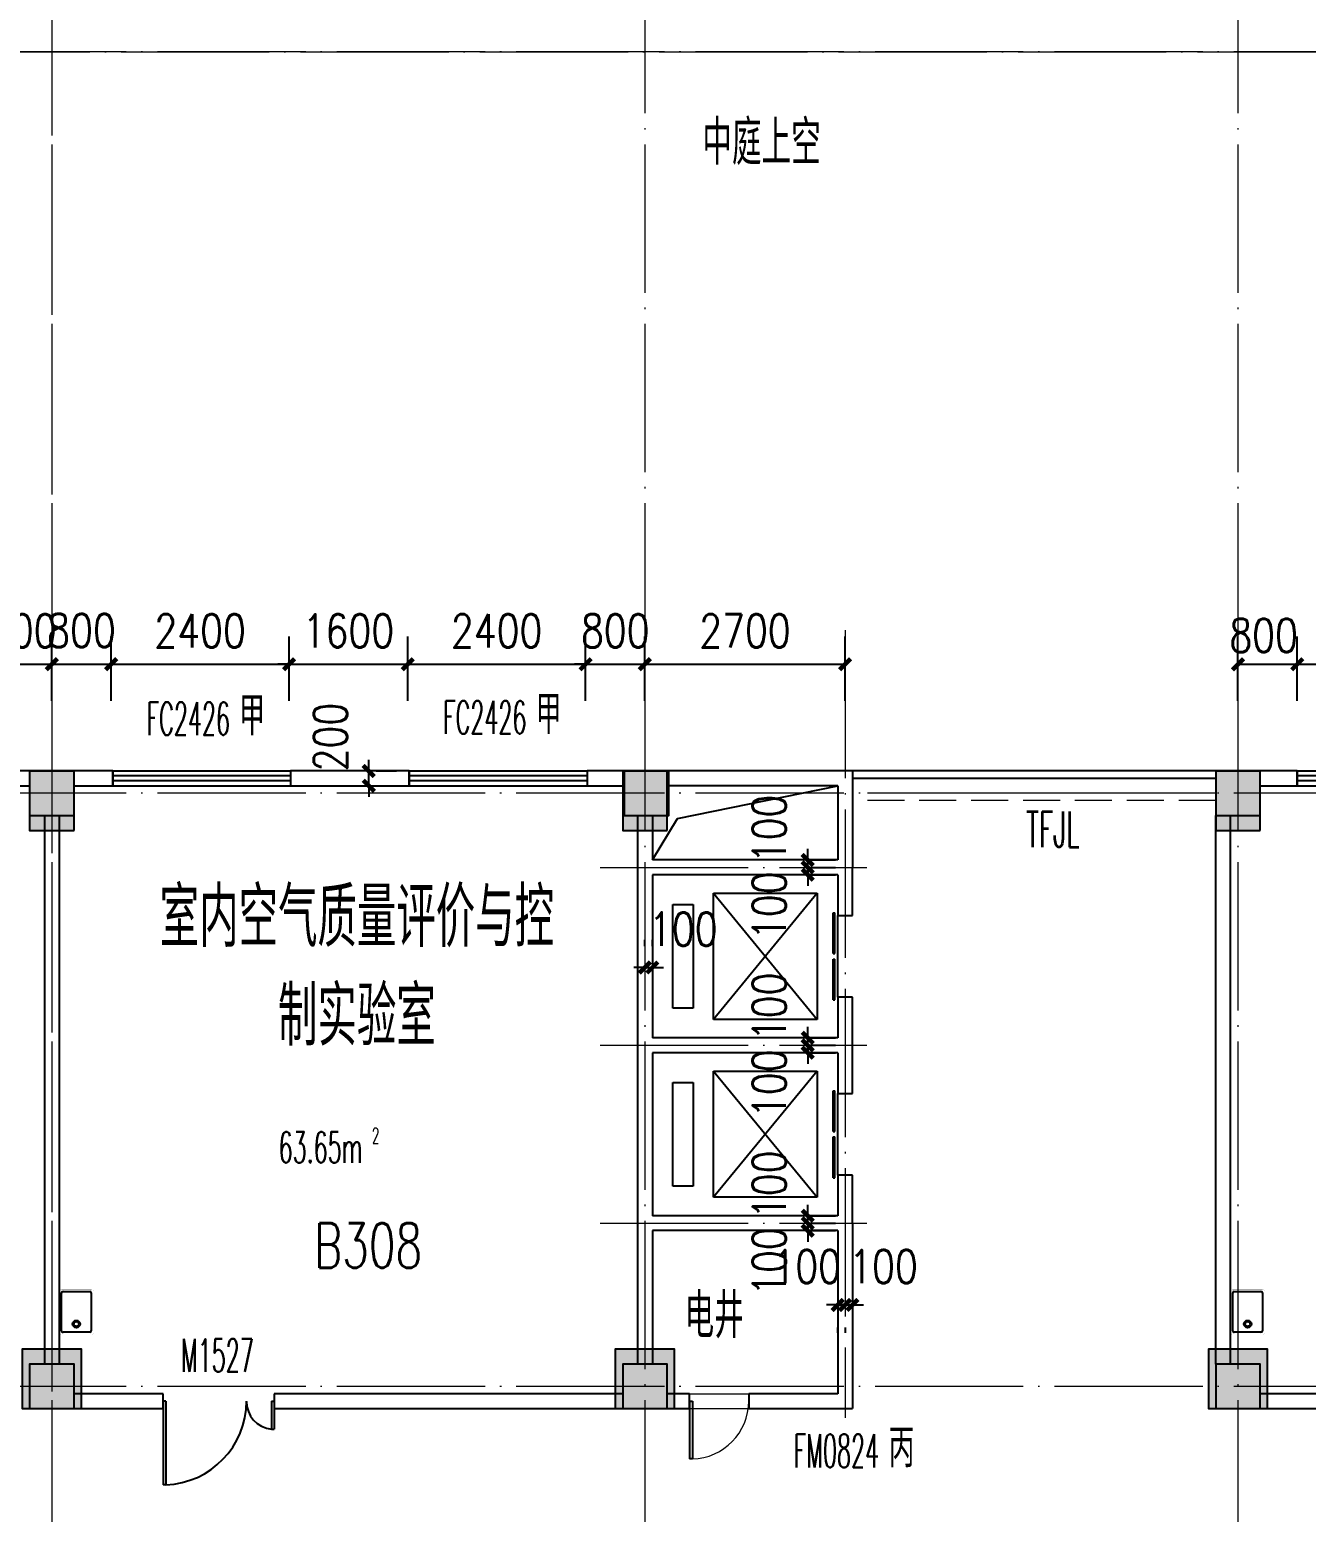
# Model space of a CAD drawing. Extents: x 1417642 to 3570900, y 124798 to 1191112.
# Drawn here: x 1540710 to 1557932, y 442096 to 462095 of the extents above; entities that cross this region are included whole.
import ezdxf

# ---------------------------------------------------------------- set-up
doc = ezdxf.new("R2010")
doc.units = 0
doc.header["$LTSCALE"] = 1000
doc.header["$MEASUREMENT"] = 0
doc.linetypes.add('DASH', pattern=[0.35, 0.25, -0.1])
doc.linetypes.add('DOTE', pattern=[2.42, 2, -0.2, 0.02, -0.2])
doc.layers.get('0').update_dxf_attribs({"linetype": 'CONTINUOUS'})
doc.layers.get('Defpoints').update_dxf_attribs({"linetype": 'CONTINUOUS'})
for name, color, linetype in [('colu', 2, 'CONTINUOUS'), ('COLUMN', 9, 'CONTINUOUS'), ('DOTE', 1, 'DOTE'), ('EVTR', 2, 'CONTINUOUS'), ('LATRINE', 6, 'CONTINUOUS'), ('PUB_DIM', 3, 'CONTINUOUS'), ('PUB_HATCH', 8, 'CONTINUOUS'), ('PUB_TEXT', 40, 'CONTINUOUS'), ('SPACE', 7, 'CONTINUOUS'), ('STAIR', 2, 'CONTINUOUS'), ('tiaozheng', 20, 'CONTINUOUS'), ('WALL', 4, 'CONTINUOUS'), ('WINDOW', 2, 'CONTINUOUS'), ('WINDOW_TEXT', 7, 'CONTINUOUS'), ('填充', 252, 'CONTINUOUS'), ('柱填充', 8, 'CONTINUOUS'), ('水点', 3, 'CONTINUOUS')]:
    doc.layers.add(name, color=color, linetype=linetype)
doc.styles.add('_TCH_SPACE', font='ROMANS', dxfattribs={"width": 0.7, "height": 5, "bigfont": 'Z'})
doc.styles.add('_TCH_WINDOW', font='ROMANS.shx', dxfattribs={"width": 0.7, "height": 400, "bigfont": 'Z.shx'})
doc.styles.add('DIM_FONT', font='SIMPLEX.shx', dxfattribs={"width": 0.8})
doc.styles.get("Standard").update_dxf_attribs({"font": 'GBENOR', "bigfont": 'GBCBIG'})
doc.styles.add('Z', font='ROMANS', dxfattribs={"width": 0.7, "bigfont": 'Z'})
doc.dimstyles.new('DIMN150', dxfattribs={"dimscale": 1.5, "dimtxt": 300, "dimasz": 100, "dimexe": 250, "dimexo": 300, "dimgap": 150, "dimtad": 1, "dimdec": 0, "dimzin": 0, "dimdsep": 46, "dimtxsty": 'DIM_FONT', "dimblk": 'ARCHTICK', "dimcen": 0.09, "dimdle": 1.5, "dimclrt": 7, "dimazin": 2, "dimtfac": 1, "dimtdec": 0, "dimtix": 1, "dimtmove": 2, "dimatfit": 3, "dimldrblk": 'ARCHTICK', "dimfxl": 1, "dimtolj": 1, "dimtzin": 0, "dimarcsym": 0})

# ---------------------------------------------------------------- blocks, each defined once
blk = doc.blocks.new('M_E3')
for p, q in [((-275, -410), (-275, -50)), ((-255, -30), (255, -30)), ((275, -50), (275, -410)), ((255, -430), (-255, -430))]:
    blk.add_line(p, q)
at = {"const_width": 1.5}
for points in [[(-275, 0, 0.414214), (-305, -30, 0.414214)], [(305, -30, 0.414214), (275, 0, 0.414214)], [(-305, -430, 0.414214), (-275, -460, 0.414214)], [(275, -460, 0.414214), (305, -430, 0.414214)]]:
    blk.add_lwpolyline(points, format="xyb", dxfattribs=at)
for points in [[(-275, 0), (275, 0)], [(-305, -430), (-305, -30)], [(305, -30), (305, -430)], [(275, -460), (-275, -460)]]:
    blk.add_lwpolyline(points, dxfattribs=at)
for radius in [50, 32.5]:
    blk.add_circle((165, -230), radius)
for centre, start, end in [((-255, -50), 90, 180), ((255, -50), 0, 90), ((-255, -410), 180, 270), ((255, -410), 270, 0)]:
    blk.add_arc(centre, 20, start, end)
at = {"width": 0.8, "flags": 9}
for tag in ['XSIZE', 'YSIZE']:
    blk.add_attdef(tag, (0, 0), '', height=0.5, dxfattribs=at)
blk = doc.blocks.new('i89')
at = {"layer": '柱填充'}
h = blk.add_hatch(color=256, dxfattribs=at)
h.paths.add_polyline_path([(1555333, 501498), (1555333, 502098), (1554733, 502098), (1554733, 501498)])
h.paths.add_polyline_path([(1525733, 501498), (1525733, 502098), (1525133, 502098), (1525133, 501498)])
h.paths.add_polyline_path([(1517733, 501498), (1517733, 502098), (1517133, 502098), (1517133, 501498)])
h.paths.add_polyline_path([(1509733, 501498), (1509733, 502098), (1509133, 502098), (1509133, 501498)])
h.paths.add_polyline_path([(1501733, 501498), (1501733, 502098), (1501133, 502098), (1501133, 501498)])
h.paths.add_polyline_path([(1498133, 501498), (1498133, 502098), (1497533, 502098), (1497533, 501498)])
h.paths.add_polyline_path([(1498133, 529448), (1498133, 530148), (1497433, 530148), (1497433, 529448)])
h.paths.add_polyline_path([(1498133, 537448), (1498133, 538148), (1497433, 538148), (1497433, 537448)])
h.paths.add_polyline_path([(1541783, 545398), (1541783, 546098), (1541083, 546098), (1541083, 545398)])
h.paths.add_polyline_path([(1565333, 559098), (1565333, 559698), (1564733, 559698), (1564733, 559098)])
h.paths.add_polyline_path([(1565383, 549098), (1565383, 549798), (1564683, 549798), (1564683, 549098)])
h.paths.add_polyline_path([(1565333, 545498), (1565333, 546098), (1564733, 546098), (1564733, 545498)])
h.paths.add_polyline_path([(1565383, 538098), (1564683, 538098), (1564683, 537498), (1565383, 537498)])
h.paths.add_polyline_path([(1565333, 529498), (1565333, 530098), (1564733, 530098), (1564733, 529498)])
h.paths.add_polyline_path([(1565333, 519498), (1565333, 520098), (1564733, 520098), (1564733, 519498)])
h.paths.add_polyline_path([(1565333, 511498), (1565333, 512098), (1564733, 512098), (1564733, 511498)])
h.paths.add_polyline_path([(1565333, 501498), (1565333, 502098), (1564733, 502098), (1564733, 501498)])
h.paths.add_polyline_path([(1555333, 559098), (1555333, 559698), (1554733, 559698), (1554733, 559098)])
h.paths.add_polyline_path([(1555333, 549098), (1555333, 549698), (1554733, 549698), (1554733, 549098)])
h.paths.add_polyline_path([(1555333, 545498), (1555333, 546098), (1554733, 546098), (1554733, 545498)])
h.paths.add_polyline_path([(1555333, 537498), (1555333, 538098), (1554733, 538098), (1554733, 537498)])
h.paths.add_polyline_path([(1555433, 529448), (1555433, 530148), (1554733, 530148), (1554733, 529448)])
h.paths.add_polyline_path([(1555433, 519448), (1555433, 520148), (1554733, 520148), (1554733, 519448)])
h.paths.add_polyline_path([(1555433, 511498), (1555433, 512198), (1554733, 512198), (1554733, 511498)])
h.paths.add_polyline_path([(1551733, 557298), (1551733, 557898), (1551133, 557898), (1551133, 557298)])
h.paths.add_polyline_path([(1551783, 549098), (1551783, 549798), (1551083, 549798), (1551083, 549098)])
h.paths.add_polyline_path([(1551733, 545498), (1551733, 546098), (1551133, 546098), (1551133, 545498)])
h.paths.add_polyline_path([(1551733, 537498), (1551733, 538098), (1551133, 538098), (1551133, 537498)])
h.paths.add_polyline_path([(1551733, 529498), (1551733, 530098), (1551133, 530098), (1551133, 529498)])
h.paths.add_polyline_path([(1551733, 519498), (1551733, 520098), (1551133, 520098), (1551133, 519498)])
h.paths.add_polyline_path([(1551783, 511498), (1551783, 512198), (1551083, 512198), (1551083, 511498)])
h.paths.add_polyline_path([(1551733, 501498), (1551733, 502098), (1551133, 502098), (1551133, 501498)])
h.paths.add_polyline_path([(1541733, 559098), (1541733, 559698), (1541133, 559698), (1541133, 559098)])
h.paths.add_polyline_path([(1541733, 557298), (1541733, 557898), (1541133, 557898), (1541133, 557298)])
h.paths.add_polyline_path([(1541783, 549098), (1541783, 549798), (1541083, 549798), (1541083, 549098)])
h.paths.add_polyline_path([(1541733, 537498), (1541733, 538298), (1541133, 538298), (1541133, 537498)])
h.paths.add_polyline_path([(1541733, 519298), (1541733, 520098), (1541133, 520098), (1541133, 519298)])
h.paths.add_polyline_path([(1541833, 511498), (1541833, 512298), (1541033, 512298), (1541033, 511498)])
h.paths.add_polyline_path([(1541733, 501498), (1541733, 502098), (1541133, 502098), (1541133, 501498)])
h.paths.add_polyline_path([(1533733, 559098), (1533733, 559698), (1533133, 559698), (1533133, 559098)])
h.paths.add_polyline_path([(1533783, 549098), (1533783, 549798), (1533083, 549798), (1533083, 549098)])
h.paths.add_polyline_path([(1533733, 545498), (1533733, 546098), (1533133, 546098), (1533133, 545498)])
h.paths.add_polyline_path([(1533733, 537498), (1533733, 538298), (1533133, 538298), (1533133, 537498)])
h.paths.add_polyline_path([(1533733, 519298), (1533733, 520098), (1533133, 520098), (1533133, 519298)])
h.paths.add_polyline_path([(1533833, 511498), (1533833, 512298), (1533033, 512298), (1533033, 511498)])
h.paths.add_polyline_path([(1533733, 501498), (1533733, 502098), (1533133, 502098), (1533133, 501498)])
h.paths.add_polyline_path([(1525733, 559098), (1525733, 559698), (1525133, 559698), (1525133, 559098)])
h.paths.add_polyline_path([(1525783, 549098), (1525783, 549798), (1525083, 549798), (1525083, 549098)])
h.paths.add_polyline_path([(1525733, 545498), (1525733, 546098), (1525133, 546098), (1525133, 545498)])
h.paths.add_polyline_path([(1525733, 537498), (1525733, 538298), (1525133, 538298), (1525133, 537498)])
h.paths.add_polyline_path([(1525733, 519298), (1525733, 520098), (1525133, 520098), (1525133, 519298)])
h.paths.add_polyline_path([(1525833, 511498), (1525833, 512298), (1525033, 512298), (1525033, 511498)])
h.paths.add_polyline_path([(1517733, 559098), (1517733, 559698), (1517133, 559698), (1517133, 559098)])
h.paths.add_polyline_path([(1517783, 549098), (1517783, 549798), (1517083, 549798), (1517083, 549098)])
h.paths.add_polyline_path([(1517733, 545498), (1517733, 546098), (1517133, 546098), (1517133, 545498)])
h.paths.add_polyline_path([(1517733, 537498), (1517733, 538298), (1517133, 538298), (1517133, 537498)])
h.paths.add_polyline_path([(1517733, 519298), (1517733, 520098), (1517133, 520098), (1517133, 519298)])
h.paths.add_polyline_path([(1517833, 511498), (1517833, 512298), (1517033, 512298), (1517033, 511498)])
h.paths.add_polyline_path([(1509733, 559098), (1509733, 559698), (1509133, 559698), (1509133, 559098)])
h.paths.add_polyline_path([(1509783, 549098), (1509783, 549798), (1509083, 549798), (1509083, 549098)])
h.paths.add_polyline_path([(1509733, 545498), (1509733, 546098), (1509133, 546098), (1509133, 545498)])
h.paths.add_polyline_path([(1509733, 537498), (1509733, 538298), (1509133, 538298), (1509133, 537498)])
h.paths.add_polyline_path([(1509733, 519298), (1509733, 520098), (1509133, 520098), (1509133, 519298)])
h.paths.add_polyline_path([(1509833, 511498), (1509833, 512298), (1509033, 512298), (1509033, 511498)])
h.paths.add_polyline_path([(1509733, 480798), (1509733, 481398), (1509133, 481398), (1509133, 480798)])
h.paths.add_polyline_path([(1501733, 559098), (1501733, 559698), (1501133, 559698), (1501133, 559098)])
h.paths.add_polyline_path([(1501733, 549098), (1501733, 549698), (1501133, 549698), (1501133, 549098)])
h.paths.add_polyline_path([(1501733, 545498), (1501733, 546098), (1501133, 546098), (1501133, 545498)])
h.paths.add_polyline_path([(1501733, 537498), (1501733, 538098), (1501133, 538098), (1501133, 537498)])
h.paths.add_polyline_path([(1501733, 529498), (1501733, 530098), (1501133, 530098), (1501133, 529498)])
h.paths.add_polyline_path([(1501733, 519498), (1501733, 520098), (1501133, 520098), (1501133, 519498)])
h.paths.add_polyline_path([(1501833, 511498), (1501833, 512198), (1501133, 512198), (1501133, 511498)])
h.paths.add_polyline_path([(1501733, 480798), (1501733, 481398), (1501133, 481398), (1501133, 480798)])
h.paths.add_polyline_path([(1498133, 559098), (1498133, 559698), (1497533, 559698), (1497533, 559098)])
h.paths.add_polyline_path([(1498183, 549098), (1498183, 549798), (1497483, 549798), (1497483, 549098)])
h.paths.add_polyline_path([(1498133, 545498), (1498133, 546098), (1497533, 546098), (1497533, 545498)])
h.paths.add_polyline_path([(1498133, 519448), (1498133, 520148), (1497433, 520148), (1497433, 519448)])
h.paths.add_polyline_path([(1498133, 511448), (1498133, 512148), (1497433, 512148), (1497433, 511448)])
h.paths.add_polyline_path([(1498133, 480798), (1498133, 481398), (1497533, 481398), (1497533, 480798)])
h.paths.add_polyline_path([(1488133, 559098), (1488133, 559698), (1487533, 559698), (1487533, 559098)])
h.paths.add_polyline_path([(1488233, 549098), (1488233, 549798), (1487533, 549798), (1487533, 549098)])
h.paths.add_polyline_path([(1488133, 545498), (1488133, 546098), (1487533, 546098), (1487533, 545498)])
h.paths.add_polyline_path([(1488133, 537498), (1488133, 538098), (1487533, 538098), (1487533, 537498)])
h.paths.add_polyline_path([(1488133, 529498), (1488133, 530098), (1487533, 530098), (1487533, 529498)])
h.paths.add_polyline_path([(1488133, 519498), (1488133, 520098), (1487533, 520098), (1487533, 519498)])
h.paths.add_polyline_path([(1488133, 511498), (1488133, 512098), (1487533, 512098), (1487533, 511498)])
h.paths.add_polyline_path([(1488133, 501498), (1488133, 502098), (1487533, 502098), (1487533, 501498)])
h.paths.add_polyline_path([(1488133, 480798), (1488133, 481398), (1487533, 481398), (1487533, 480798)])
h.paths.add_polyline_path([(1498133, 484398), (1498133, 485198), (1497433, 485198), (1497433, 484398)])
h.paths.add_polyline_path([(1498134, 496298), (1498134, 497098), (1497433, 497098), (1497433, 496298)])
h.paths.add_polyline_path([(1487533, 497098), (1487533, 496298), (1488233, 496298), (1488233, 497098)])
h.paths.add_polyline_path([(1487533, 485198), (1487533, 484398), (1488233, 484398), (1488233, 485198)])
h.paths.add_polyline_path([(1509733, 496298), (1509733, 497098), (1509033, 497098), (1509033, 496298)])
h.paths.add_polyline_path([(1509733, 484398), (1509733, 485198), (1509033, 485198), (1509033, 484398)])
at = {"layer": 'colu'}
for points in [[(1517733, 519298), (1517733, 520098), (1517133, 520098), (1517133, 519298)], [(1525733, 519298), (1525733, 520098), (1525133, 520098), (1525133, 519298)], [(1533733, 519298), (1533733, 520098), (1533133, 520098), (1533133, 519298)], [(1517833, 511498), (1517833, 512298), (1517033, 512298), (1517033, 511498)], [(1525833, 511498), (1525833, 512298), (1525033, 512298), (1525033, 511498)], [(1533833, 511498), (1533833, 512298), (1533033, 512298), (1533033, 511498)]]:
    blk.add_lwpolyline(points, close=True, dxfattribs=at)
blk = doc.blocks.new('_ArchTick')
at = {"color": 0, "linetype": 'ByBlock', "const_width": 0.4}
blk.add_lwpolyline([(-0.5, -0.5), (0.5, 0.5)], dxfattribs=at)
blk = doc.blocks.new('*D901')
at = {"layer": 'Defpoints', "color": 0}
for p in [(1544936, 452096), (1545285, 452096), (1544936, 451896)]:
    blk.add_point(p, dxfattribs=at)
at = {"layer": 'PUB_DIM', "color": 0, "lineweight": -2}
for p, q in [((1545285, 452096), (1545285, 452246)), ((1545285, 451896), (1545285, 452096)), ((1545386, 452096), (1545660, 452096)), ((1545285, 451896), (1545285, 451746)), ((1545386, 451896), (1545660, 451896))]:
    blk.add_line(p, q, dxfattribs=at)
at = {"layer": 'PUB_DIM', "color": 0, "lineweight": -2, "xscale": 150, "yscale": 150, "zscale": 150}
for p, rotation in [((1545285, 452096), 270), ((1545285, 451896), 90)]:
    blk.add_blockref('_ArchTick', p, dxfattribs=dict(at, rotation=rotation))
at = {"layer": 'PUB_DIM', "color": 7, "insert": (1544767, 452554), "char_height": 450, "attachment_point": 5, "rotation": 90, "style": 'DIM_FONT'}
blk.add_mtext('\\A1;200', dxfattribs=at)
blk = doc.blocks.new('*D1671')
at = {"layer": 'Defpoints', "color": 0}
for p in [(1551710, 445038), (1551810, 445038), (1551810, 444893)]:
    blk.add_point(p, dxfattribs=at)
at = {"layer": 'PUB_DIM', "color": 0, "lineweight": -2}
for p, q in [((1551710, 444893), (1551560, 444893)), ((1551710, 444893), (1551810, 444893)), ((1551810, 444893), (1551960, 444893)), ((1551710, 444588), (1551710, 444518)), ((1551810, 444588), (1551810, 444518))]:
    blk.add_line(p, q, dxfattribs=at)
at = {"layer": 'PUB_DIM', "color": 0, "lineweight": -2, "xscale": 150, "yscale": 150, "zscale": 150}
blk.add_blockref('_ArchTick', (1551710, 444893), dxfattribs=at)
at = {"layer": 'PUB_DIM', "color": 0, "lineweight": -2, "xscale": 150, "yscale": 150, "zscale": 150, "rotation": 180}
blk.add_blockref('_ArchTick', (1551810, 444893), dxfattribs=at)
at = {"layer": 'PUB_DIM', "color": 7, "insert": (1552228, 445411), "char_height": 450, "attachment_point": 5, "style": 'DIM_FONT'}
blk.add_mtext('\\A1;100', dxfattribs=at)
blk = doc.blocks.new('*D1672')
at = {"layer": 'Defpoints', "color": 0}
for p in [(1551610, 445038), (1551710, 445038), (1551710, 444893)]:
    blk.add_point(p, dxfattribs=at)
at = {"layer": 'PUB_DIM', "color": 0, "lineweight": -2}
for p, q in [((1551610, 444893), (1551460, 444893)), ((1551610, 444893), (1551710, 444893)), ((1551710, 444893), (1551860, 444893)), ((1551610, 444588), (1551610, 444518)), ((1551710, 444588), (1551710, 444518))]:
    blk.add_line(p, q, dxfattribs=at)
at = {"layer": 'PUB_DIM', "color": 0, "lineweight": -2, "xscale": 150, "yscale": 150, "zscale": 150}
blk.add_blockref('_ArchTick', (1551610, 444893), dxfattribs=at)
at = {"layer": 'PUB_DIM', "color": 0, "lineweight": -2, "xscale": 150, "yscale": 150, "zscale": 150, "rotation": 180}
blk.add_blockref('_ArchTick', (1551710, 444893), dxfattribs=at)
at = {"layer": 'PUB_DIM', "color": 7, "insert": (1551193, 445411), "char_height": 450, "attachment_point": 5, "style": 'DIM_FONT'}
blk.add_mtext('\\A1;100', dxfattribs=at)
blk = doc.blocks.new('*D1673')
at = {"layer": 'Defpoints', "color": 0}
for p in [(1549110, 449445), (1549010, 449285), (1549110, 449285)]:
    blk.add_point(p, dxfattribs=at)
at = {"layer": 'PUB_DIM', "color": 0, "lineweight": -2}
for p, q in [((1549010, 449735), (1549010, 449820)), ((1549110, 449735), (1549110, 449820)), ((1549010, 449445), (1548860, 449445)), ((1549010, 449445), (1549110, 449445)), ((1549110, 449445), (1549260, 449445))]:
    blk.add_line(p, q, dxfattribs=at)
at = {"layer": 'PUB_DIM', "color": 0, "lineweight": -2, "xscale": 150, "yscale": 150, "zscale": 150}
blk.add_blockref('_ArchTick', (1549010, 449445), dxfattribs=at)
at = {"layer": 'PUB_DIM', "color": 0, "lineweight": -2, "xscale": 150, "yscale": 150, "zscale": 150, "rotation": 180}
blk.add_blockref('_ArchTick', (1549110, 449445), dxfattribs=at)
at = {"layer": 'PUB_DIM', "color": 7, "insert": (1549528, 449963), "char_height": 450, "attachment_point": 5, "style": 'DIM_FONT'}
blk.add_mtext('\\A1;100', dxfattribs=at)
blk = doc.blocks.new('*D1674')
at = {"layer": 'Defpoints', "color": 0}
for p in [(1550756, 446096), (1550756, 445996), (1551206, 446096)]:
    blk.add_point(p, dxfattribs=at)
at = {"layer": 'PUB_DIM', "color": 0, "lineweight": -2}
for p, q in [((1551206, 446096), (1551206, 446246)), ((1551206, 446096), (1551581, 446096)), ((1551206, 445996), (1551206, 446096)), ((1551206, 445996), (1551581, 445996)), ((1551206, 445996), (1551206, 445846))]:
    blk.add_line(p, q, dxfattribs=at)
at = {"layer": 'PUB_DIM', "color": 0, "lineweight": -2, "xscale": 150, "yscale": 150, "zscale": 150}
for p, rotation in [((1551206, 446096), 270), ((1551206, 445996), 90)]:
    blk.add_blockref('_ArchTick', p, dxfattribs=dict(at, rotation=rotation))
at = {"layer": 'PUB_DIM', "color": 7, "insert": (1550688, 446514), "char_height": 450, "attachment_point": 5, "rotation": 90, "style": 'DIM_FONT'}
blk.add_mtext('\\A1;100', dxfattribs=at)
blk = doc.blocks.new('*D1675')
at = {"layer": 'Defpoints', "color": 0}
for p in [(1550756, 445996), (1551206, 445996), (1550756, 445896)]:
    blk.add_point(p, dxfattribs=at)
at = {"layer": 'PUB_DIM', "color": 0, "lineweight": -2}
for p, q in [((1551206, 445996), (1551206, 446146)), ((1551206, 445996), (1551581, 445996)), ((1551206, 445896), (1551206, 445996)), ((1551206, 445896), (1551581, 445896)), ((1551206, 445896), (1551206, 445746))]:
    blk.add_line(p, q, dxfattribs=at)
at = {"layer": 'PUB_DIM', "color": 0, "lineweight": -2, "xscale": 150, "yscale": 150, "zscale": 150}
for p, rotation in [((1551206, 445996), 270), ((1551206, 445896), 90)]:
    blk.add_blockref('_ArchTick', p, dxfattribs=dict(at, rotation=rotation))
at = {"layer": 'PUB_DIM', "color": 7, "insert": (1550688, 445478), "char_height": 450, "attachment_point": 5, "rotation": 90, "style": 'DIM_FONT'}
blk.add_mtext('\\A1;100', dxfattribs=at)
blk = doc.blocks.new('*D1676')
at = {"layer": 'Defpoints', "color": 0}
for p in [(1550756, 448496), (1550756, 448396), (1551206, 448496)]:
    blk.add_point(p, dxfattribs=at)
at = {"layer": 'PUB_DIM', "color": 0, "lineweight": -2}
for p, q in [((1551206, 448496), (1551206, 448646)), ((1551206, 448496), (1551581, 448496)), ((1551206, 448396), (1551206, 448496)), ((1551206, 448396), (1551581, 448396)), ((1551206, 448396), (1551206, 448246))]:
    blk.add_line(p, q, dxfattribs=at)
at = {"layer": 'PUB_DIM', "color": 0, "lineweight": -2, "xscale": 150, "yscale": 150, "zscale": 150}
for p, rotation in [((1551206, 448496), 270), ((1551206, 448396), 90)]:
    blk.add_blockref('_ArchTick', p, dxfattribs=dict(at, rotation=rotation))
at = {"layer": 'PUB_DIM', "color": 7, "insert": (1550688, 448914), "char_height": 450, "attachment_point": 5, "rotation": 90, "style": 'DIM_FONT'}
blk.add_mtext('\\A1;100', dxfattribs=at)
blk = doc.blocks.new('*D1677')
at = {"layer": 'Defpoints', "color": 0}
for p in [(1550756, 448396), (1551206, 448396), (1550756, 448296)]:
    blk.add_point(p, dxfattribs=at)
at = {"layer": 'PUB_DIM', "color": 0, "lineweight": -2}
for p, q in [((1551206, 448396), (1551206, 448546)), ((1551206, 448396), (1551581, 448396)), ((1551206, 448296), (1551206, 448396)), ((1551206, 448296), (1551581, 448296)), ((1551206, 448296), (1551206, 448146))]:
    blk.add_line(p, q, dxfattribs=at)
at = {"layer": 'PUB_DIM', "color": 0, "lineweight": -2, "xscale": 150, "yscale": 150, "zscale": 150}
for p, rotation in [((1551206, 448396), 270), ((1551206, 448296), 90)]:
    blk.add_blockref('_ArchTick', p, dxfattribs=dict(at, rotation=rotation))
at = {"layer": 'PUB_DIM', "color": 7, "insert": (1550688, 447878), "char_height": 450, "attachment_point": 5, "rotation": 90, "style": 'DIM_FONT'}
blk.add_mtext('\\A1;100', dxfattribs=at)
blk = doc.blocks.new('*D1678')
at = {"layer": 'Defpoints', "color": 0}
for p in [(1550756, 450896), (1550756, 450796), (1551206, 450896)]:
    blk.add_point(p, dxfattribs=at)
at = {"layer": 'PUB_DIM', "color": 0, "lineweight": -2}
for p, q in [((1551206, 450896), (1551206, 451046)), ((1551206, 450896), (1551581, 450896)), ((1551206, 450796), (1551206, 450896)), ((1551206, 450796), (1551581, 450796)), ((1551206, 450796), (1551206, 450646))]:
    blk.add_line(p, q, dxfattribs=at)
at = {"layer": 'PUB_DIM', "color": 0, "lineweight": -2, "xscale": 150, "yscale": 150, "zscale": 150}
for p, rotation in [((1551206, 450896), 270), ((1551206, 450796), 90)]:
    blk.add_blockref('_ArchTick', p, dxfattribs=dict(at, rotation=rotation))
at = {"layer": 'PUB_DIM', "color": 7, "insert": (1550688, 451314), "char_height": 450, "attachment_point": 5, "rotation": 90, "style": 'DIM_FONT'}
blk.add_mtext('\\A1;100', dxfattribs=at)
blk = doc.blocks.new('*D1679')
at = {"layer": 'Defpoints', "color": 0}
for p in [(1550756, 450796), (1551206, 450796), (1550756, 450696)]:
    blk.add_point(p, dxfattribs=at)
at = {"layer": 'PUB_DIM', "color": 0, "lineweight": -2}
for p, q in [((1551206, 450796), (1551206, 450946)), ((1551206, 450796), (1551581, 450796)), ((1551206, 450696), (1551206, 450796)), ((1551206, 450696), (1551581, 450696)), ((1551206, 450696), (1551206, 450546))]:
    blk.add_line(p, q, dxfattribs=at)
at = {"layer": 'PUB_DIM', "color": 0, "lineweight": -2, "xscale": 150, "yscale": 150, "zscale": 150}
for p, rotation in [((1551206, 450796), 270), ((1551206, 450696), 90)]:
    blk.add_blockref('_ArchTick', p, dxfattribs=dict(at, rotation=rotation))
at = {"layer": 'PUB_DIM', "color": 7, "insert": (1550688, 450278), "char_height": 450, "attachment_point": 5, "rotation": 90, "style": 'DIM_FONT'}
blk.add_mtext('\\A1;100', dxfattribs=at)
blk = doc.blocks.new('*D1829')
at = {"layer": 'Defpoints', "color": 0}
for p in [(1557810, 453536), (1557010, 452591), (1557810, 452591)]:
    blk.add_point(p, dxfattribs=at)
at = {"layer": 'PUB_DIM', "color": 0, "lineweight": -2}
for p, q in [((1557010, 453041), (1557010, 453911)), ((1557810, 453041), (1557810, 453911)), ((1557008, 453536), (1557813, 453536))]:
    blk.add_line(p, q, dxfattribs=at)
at = {"layer": 'PUB_DIM', "color": 0, "lineweight": -2, "xscale": 150, "yscale": 150, "zscale": 150, "rotation": 180}
blk.add_blockref('_ArchTick', (1557010, 453536), dxfattribs=at)
at = {"layer": 'PUB_DIM', "color": 0, "lineweight": -2, "xscale": 150, "yscale": 150, "zscale": 150}
blk.add_blockref('_ArchTick', (1557810, 453536), dxfattribs=at)
at = {"layer": 'PUB_DIM', "color": 7, "insert": (1557356, 453925), "char_height": 450, "attachment_point": 5, "style": 'DIM_FONT'}
blk.add_mtext('\\A1;800', dxfattribs=at)
blk = doc.blocks.new('*D1830')
at = {"layer": 'Defpoints', "color": 0}
for p in [(1560210, 453536), (1557810, 452591), (1560210, 452591)]:
    blk.add_point(p, dxfattribs=at)
at = {"layer": 'PUB_DIM', "color": 0, "lineweight": -2}
for p, q in [((1557810, 453041), (1557810, 453911)), ((1560210, 453041), (1560210, 453911)), ((1557808, 453536), (1560213, 453536))]:
    blk.add_line(p, q, dxfattribs=at)
at = {"layer": 'PUB_DIM', "color": 0, "lineweight": -2, "xscale": 150, "yscale": 150, "zscale": 150, "rotation": 180}
blk.add_blockref('_ArchTick', (1557810, 453536), dxfattribs=at)
at = {"layer": 'PUB_DIM', "color": 0, "lineweight": -2, "xscale": 150, "yscale": 150, "zscale": 150}
blk.add_blockref('_ArchTick', (1560210, 453536), dxfattribs=at)
at = {"layer": 'PUB_DIM', "color": 7, "insert": (1559010, 453986), "char_height": 450, "attachment_point": 5, "style": 'DIM_FONT'}
blk.add_mtext('\\A1;2400', dxfattribs=at)
blk = doc.blocks.new('*D1850')
at = {"layer": 'Defpoints', "color": 0}
for p in [(1541010, 453536), (1540210, 452591), (1541010, 452591)]:
    blk.add_point(p, dxfattribs=at)
at = {"layer": 'PUB_DIM', "color": 0, "lineweight": -2}
for p, q in [((1540210, 453041), (1540210, 453911)), ((1541010, 453041), (1541010, 453911)), ((1540210, 453536), (1540060, 453536)), ((1540210, 453536), (1541010, 453536)), ((1541010, 453536), (1541160, 453536))]:
    blk.add_line(p, q, dxfattribs=at)
at = {"layer": 'PUB_DIM', "color": 0, "lineweight": -2, "xscale": 150, "yscale": 150, "zscale": 150}
blk.add_blockref('_ArchTick', (1540210, 453536), dxfattribs=at)
at = {"layer": 'PUB_DIM', "color": 0, "lineweight": -2, "xscale": 150, "yscale": 150, "zscale": 150, "rotation": 180}
blk.add_blockref('_ArchTick', (1541010, 453536), dxfattribs=at)
at = {"layer": 'PUB_DIM', "color": 7, "insert": (1540610, 453986), "char_height": 450, "attachment_point": 5, "style": 'DIM_FONT'}
blk.add_mtext('\\A1;800', dxfattribs=at)
blk = doc.blocks.new('*D1851')
at = {"layer": 'Defpoints', "color": 0}
for p in [(1541810, 453536), (1541010, 452591), (1541810, 452591)]:
    blk.add_point(p, dxfattribs=at)
at = {"layer": 'PUB_DIM', "color": 0, "lineweight": -2}
for p, q in [((1541010, 453041), (1541010, 453911)), ((1541810, 453041), (1541810, 453911)), ((1541008, 453536), (1541812, 453536))]:
    blk.add_line(p, q, dxfattribs=at)
at = {"layer": 'PUB_DIM', "color": 0, "lineweight": -2, "xscale": 150, "yscale": 150, "zscale": 150, "rotation": 180}
blk.add_blockref('_ArchTick', (1541010, 453536), dxfattribs=at)
at = {"layer": 'PUB_DIM', "color": 0, "lineweight": -2, "xscale": 150, "yscale": 150, "zscale": 150}
blk.add_blockref('_ArchTick', (1541810, 453536), dxfattribs=at)
at = {"layer": 'PUB_DIM', "color": 7, "insert": (1541410, 453990), "char_height": 450, "attachment_point": 5, "style": 'DIM_FONT'}
blk.add_mtext('\\A1;800', dxfattribs=at)
blk = doc.blocks.new('*D1852')
at = {"layer": 'Defpoints', "color": 0}
for p in [(1544210, 453536), (1541810, 452591), (1544210, 452591)]:
    blk.add_point(p, dxfattribs=at)
at = {"layer": 'PUB_DIM', "color": 0, "lineweight": -2}
for p, q in [((1541810, 453041), (1541810, 453911)), ((1544210, 453041), (1544210, 453911)), ((1541808, 453536), (1544212, 453536))]:
    blk.add_line(p, q, dxfattribs=at)
at = {"layer": 'PUB_DIM', "color": 0, "lineweight": -2, "xscale": 150, "yscale": 150, "zscale": 150, "rotation": 180}
blk.add_blockref('_ArchTick', (1541810, 453536), dxfattribs=at)
at = {"layer": 'PUB_DIM', "color": 0, "lineweight": -2, "xscale": 150, "yscale": 150, "zscale": 150}
blk.add_blockref('_ArchTick', (1544210, 453536), dxfattribs=at)
at = {"layer": 'PUB_DIM', "color": 7, "insert": (1543010, 453986), "char_height": 450, "attachment_point": 5, "style": 'DIM_FONT'}
blk.add_mtext('\\A1;2400', dxfattribs=at)
blk = doc.blocks.new('*D1853')
at = {"layer": 'Defpoints', "color": 0}
for p in [(1545810, 453536), (1544210, 452591), (1545810, 452591)]:
    blk.add_point(p, dxfattribs=at)
at = {"layer": 'PUB_DIM', "color": 0, "lineweight": -2}
for p, q in [((1544210, 453041), (1544210, 453911)), ((1545810, 453041), (1545810, 453911)), ((1544210, 453536), (1544060, 453536)), ((1544210, 453536), (1545810, 453536)), ((1545810, 453536), (1545960, 453536))]:
    blk.add_line(p, q, dxfattribs=at)
at = {"layer": 'PUB_DIM', "color": 0, "lineweight": -2, "xscale": 150, "yscale": 150, "zscale": 150}
blk.add_blockref('_ArchTick', (1544210, 453536), dxfattribs=at)
at = {"layer": 'PUB_DIM', "color": 0, "lineweight": -2, "xscale": 150, "yscale": 150, "zscale": 150, "rotation": 180}
blk.add_blockref('_ArchTick', (1545810, 453536), dxfattribs=at)
at = {"layer": 'PUB_DIM', "color": 7, "insert": (1545010, 453986), "char_height": 450, "attachment_point": 5, "style": 'DIM_FONT'}
blk.add_mtext('\\A1;1600', dxfattribs=at)
blk = doc.blocks.new('*D1854')
at = {"layer": 'Defpoints', "color": 0}
for p in [(1548210, 453536), (1545810, 452591), (1548210, 452591)]:
    blk.add_point(p, dxfattribs=at)
at = {"layer": 'PUB_DIM', "color": 0, "lineweight": -2}
for p, q in [((1545810, 453041), (1545810, 453911)), ((1548210, 453041), (1548210, 453911)), ((1545808, 453536), (1548212, 453536))]:
    blk.add_line(p, q, dxfattribs=at)
at = {"layer": 'PUB_DIM', "color": 0, "lineweight": -2, "xscale": 150, "yscale": 150, "zscale": 150, "rotation": 180}
blk.add_blockref('_ArchTick', (1545810, 453536), dxfattribs=at)
at = {"layer": 'PUB_DIM', "color": 0, "lineweight": -2, "xscale": 150, "yscale": 150, "zscale": 150}
blk.add_blockref('_ArchTick', (1548210, 453536), dxfattribs=at)
at = {"layer": 'PUB_DIM', "color": 7, "insert": (1547010, 453986), "char_height": 450, "attachment_point": 5, "style": 'DIM_FONT'}
blk.add_mtext('\\A1;2400', dxfattribs=at)
blk = doc.blocks.new('*D1855')
at = {"layer": 'Defpoints', "color": 0}
for p in [(1549010, 453536), (1548210, 452591), (1549010, 452591)]:
    blk.add_point(p, dxfattribs=at)
at = {"layer": 'PUB_DIM', "color": 0, "lineweight": -2}
for p, q in [((1548210, 453041), (1548210, 453911)), ((1549010, 453041), (1549010, 453911)), ((1548210, 453536), (1548060, 453536)), ((1548210, 453536), (1549010, 453536)), ((1549010, 453536), (1549160, 453536))]:
    blk.add_line(p, q, dxfattribs=at)
at = {"layer": 'PUB_DIM', "color": 0, "lineweight": -2, "xscale": 150, "yscale": 150, "zscale": 150}
blk.add_blockref('_ArchTick', (1548210, 453536), dxfattribs=at)
at = {"layer": 'PUB_DIM', "color": 0, "lineweight": -2, "xscale": 150, "yscale": 150, "zscale": 150, "rotation": 180}
blk.add_blockref('_ArchTick', (1549010, 453536), dxfattribs=at)
at = {"layer": 'PUB_DIM', "color": 7, "insert": (1548610, 453986), "char_height": 450, "attachment_point": 5, "style": 'DIM_FONT'}
blk.add_mtext('\\A1;800', dxfattribs=at)
blk = doc.blocks.new('*D1856')
at = {"layer": 'Defpoints', "color": 0}
for p in [(1551710, 453536), (1549010, 452591), (1551710, 452591)]:
    blk.add_point(p, dxfattribs=at)
at = {"layer": 'PUB_DIM', "color": 0, "lineweight": -2}
for p, q in [((1549010, 453041), (1549010, 453911)), ((1551710, 453041), (1551710, 453911)), ((1549008, 453536), (1551713, 453536))]:
    blk.add_line(p, q, dxfattribs=at)
at = {"layer": 'PUB_DIM', "color": 0, "lineweight": -2, "xscale": 150, "yscale": 150, "zscale": 150, "rotation": 180}
blk.add_blockref('_ArchTick', (1549010, 453536), dxfattribs=at)
at = {"layer": 'PUB_DIM', "color": 0, "lineweight": -2, "xscale": 150, "yscale": 150, "zscale": 150}
blk.add_blockref('_ArchTick', (1551710, 453536), dxfattribs=at)
at = {"layer": 'PUB_DIM', "color": 7, "insert": (1550360, 453986), "char_height": 450, "attachment_point": 5, "style": 'DIM_FONT'}
blk.add_mtext('\\A1;2700', dxfattribs=at)
blk = doc.blocks.new('_FZH')
blk.add_lwpolyline([(-0.5, -0.5), (0.5, -0.5), (0.5, 0.5), (-0.5, 0.5)], close=True)
at = {"layer": 'PUB_HATCH'}
blk.add_solid([(-0.5, -0.5), (0.5, -0.5), (-0.5, 0.5), (0.5, 0.5)], dxfattribs=at)
blk = doc.blocks.new('$TCHSYS$WIN2D')
for p, q in [((-0.5, 0.5), (0.5, 0.5)), ((-0.5, 0.5), (-0.5, -0.5)), ((0.5, 0.5), (0.5, -0.5)), ((0.5, 0.1667), (-0.5, 0.1667)), ((0.5, -0.1667), (-0.5, -0.1667)), ((-0.5, -0.5), (0.5, -0.5))]:
    blk.add_line(p, q)
blk = doc.blocks.new('$DorLib2D$00000225')
at = {"color": 0}
for p, q in [((0.475, -0.001), (0.475, 0.752)), ((0.475, 0.752), (0.5, 0.752)), ((0.5, -0.001), (0.5, 0.752)), ((-0.5, 0), (-0.5, 0.252)), ((-0.475, 0.252), (-0.5, 0.252)), ((-0.475, 0), (-0.475, 0.252)), ((-0.475, 0), (-0.5, 0)), ((0.475, -0.001), (0.5, -0.001))]:
    blk.add_line(p, q, dxfattribs=at)
for centre, radius, start, end in [((0.505, -0.002), 0.755, 92.2493, 179.7238), ((-0.501, 0.003), 0.251, 359.7899, 84.0974)]:
    blk.add_arc(centre, radius, start, end, dxfattribs=at)
blk = doc.blocks.new('$DorLib2D$00000001')
for p, q in [((0.45, 0.975), (0.5, 0.975)), ((0.45, 0), (0.45, 0.975)), ((0.5, 0), (0.5, 0.975)), ((0.5, 0), (0.45, 0))]:
    blk.add_line(p, q)
at = {"lineweight": 13}
blk.add_arc((0.475, 0), 0.975, 91.4693, 180, dxfattribs=at)
blk = doc.blocks.new('$DORLIB2D$00000127')
at = {"color": 0}
for points in [[(-0.533, 0.795), (-0.533, 0.69)], [(-0.033, 0.795), (-0.533, 0.795)], [(-0.033, 0.795), (-0.033, 0.69)], [(0.533, 0.795), (0.033, 0.795)], [(0.033, 0.795), (0.033, 0.69)], [(0.533, 0.795), (0.533, 0.69)], [(-0.033, 0.69), (-0.533, 0.69)], [(0.533, 0.69), (0.033, 0.69)], [(0.5, 0.5), (-0.5, 0.5)]]:
    blk.add_lwpolyline(points, dxfattribs=at)

msp = doc.modelspace()

# ---------------------------------------------------------------- linework, layer by layer
at = {"layer": 'DOTE', "lineweight": 0}
for points in [[(1541010.3, 496846.8), (1541010.3, 385594.9)], [(1549010.3, 496846.8), (1549010.3, 385594.9)], [(1557010.3, 496846.8), (1557010.3, 385594.9)], [(1541010.3, 496546.8), (1541010.3, 385594.9)], [(1597673.8, 461795.5), (1501610.3, 461795.5)], [(1527422.9, 461795.5), (1596825.4, 461795.5)], [(1597673.8, 451795.5), (1501410.3, 451795.5)], [(1548404.6, 450795.5), (1552003.1, 450795.5)], [(1548404.6, 448395.5), (1552003.1, 448395.5)], [(1548404.6, 445995.5), (1552003.1, 445995.5)], [(1597673.8, 443795.5), (1501410.3, 443795.5)]]:
    msp.add_lwpolyline(points, dxfattribs=at)
at = {"layer": 'DOTE', "lineweight": 0, "elevation": 0}
msp.add_lwpolyline([(1551710.3, 453997.4), (1551710.3, 443372.5)], dxfattribs=at)
at = {"layer": 'EVTR'}
for p, q in [((1549935.3, 450445.8), (1551335.3, 450445.8)), ((1549935.3, 448745.8), (1549935.3, 450445.8)), ((1549935.3, 450445.8), (1551335.3, 448745.8)), ((1551335.3, 450445.8), (1549935.3, 448745.8)), ((1551335.3, 450445.8), (1551335.3, 448745.8)), ((1549385.3, 450295.8), (1549660.3, 450295.8)), ((1549385.3, 448895.8), (1549385.3, 450295.8)), ((1549660.3, 450295.8), (1549660.3, 448895.8)), ((1549660.3, 448895.8), (1549385.3, 448895.8)), ((1551335.3, 448745.8), (1549935.3, 448745.8)), ((1549935.3, 448045.8), (1551335.3, 448045.8)), ((1549935.3, 446345.8), (1549935.3, 448045.8)), ((1549935.3, 448045.8), (1551335.3, 446345.8)), ((1551335.3, 448045.8), (1549935.3, 446345.8)), ((1551335.3, 448045.8), (1551335.3, 446345.8)), ((1549385.3, 447895.8), (1549660.3, 447895.8)), ((1549385.3, 446495.8), (1549385.3, 447895.8)), ((1549660.3, 447895.8), (1549660.3, 446495.8)), ((1549660.3, 446495.8), (1549385.3, 446495.8)), ((1551335.3, 446345.8), (1549935.3, 446345.8))]:
    msp.add_line(p, q, dxfattribs=at)
at = {"layer": 'LATRINE', "linetype": 'DASH', "lineweight": 0, "ltscale": 2}
for p, q in [((1556710.3, 451795.8), (1551810.3, 451795.8)), ((1556710.3, 451695.8), (1551810.3, 451695.8))]:
    msp.add_line(p, q, dxfattribs=at)
at = {"layer": 'STAIR'}
for p, q in [((1556710.3, 452095.8), (1551810.3, 452095.8)), ((1556710.3, 451995.8), (1551810.3, 451995.8))]:
    msp.add_line(p, q, dxfattribs=at)
at = {"layer": 'tiaozheng', "color": 2}
for p, q in [((1549448.9, 451453.5), (1551610.3, 451895.5)), ((1549110.3, 450895.5), (1549448.9, 451453.5))]:
    msp.add_line(p, q, dxfattribs=at)
at = {"layer": 'WALL'}
for p, q in [((1540710.3, 452095.8), (1540210.3, 452095.8)), ((1541830.9, 452095.8), (1541310.3, 452095.8)), ((1541830.9, 451895.8), (1541830.9, 452095.8)), ((1545830.9, 452095.8), (1544230.9, 452095.8)), ((1544230.9, 452095.8), (1544230.9, 451895.8)), ((1545830.9, 451895.8), (1545830.9, 452095.8)), ((1548730.9, 452095.8), (1548230.9, 452095.8)), ((1548230.9, 452095.8), (1548230.9, 451895.8)), ((1551810.3, 452095.8), (1549330.9, 452095.8)), ((1551810.3, 452095.8), (1551810.3, 450795.8)), ((1557810.3, 452095.8), (1557310.3, 452095.8)), ((1557810.3, 451895.8), (1557810.3, 452095.8)), ((1540210.3, 451895.8), (1540710.3, 451895.8)), ((1541310.3, 451895.8), (1541830.9, 451895.8)), ((1544230.9, 451895.8), (1545830.9, 451895.8)), ((1548230.9, 451895.8), (1548730.9, 451895.8)), ((1551610.3, 451895.8), (1549330.9, 451895.8)), ((1551610.3, 451895.8), (1551610.3, 450895.8)), ((1557310.3, 451895.8), (1557810.3, 451895.8)), ((1540910.3, 451495.8), (1540910.3, 444095.8)), ((1541110.3, 451495.8), (1541110.3, 444095.8)), ((1548910.3, 451495.8), (1548910.3, 450795.8)), ((1549110.3, 451495.8), (1549110.3, 450895.8)), ((1556710.3, 444095.8), (1556710.3, 451495.8)), ((1556910.3, 444095.8), (1556910.3, 451495.8)), ((1548910.3, 450795.8), (1548910.3, 448395.8)), ((1551610.3, 450895.8), (1549110.3, 450895.8)), ((1551810.3, 450145.8), (1551810.3, 450795.8)), ((1551610.3, 450695.8), (1549110.3, 450695.8)), ((1549110.3, 450695.8), (1549110.3, 448495.8)), ((1551610.3, 450695.8), (1551610.3, 450145.8)), ((1551610.3, 450145.8), (1551810.3, 450145.8)), ((1551810.3, 449045.8), (1551610.3, 449045.8)), ((1551610.3, 449045.8), (1551610.3, 448495.8)), ((1551810.3, 448395.8), (1551810.3, 449045.8)), ((1548910.3, 448395.8), (1548910.3, 445995.8)), ((1551610.3, 448495.8), (1549110.3, 448495.8)), ((1551810.3, 447745.8), (1551810.3, 448395.8)), ((1551610.3, 448295.8), (1549110.3, 448295.8)), ((1549110.3, 448295.8), (1549110.3, 446095.8)), ((1551610.3, 448295.8), (1551610.3, 447745.8)), ((1551610.3, 447745.8), (1551810.3, 447745.8)), ((1551810.3, 446645.8), (1551610.3, 446645.8)), ((1551610.3, 446645.8), (1551610.3, 446095.8)), ((1551810.3, 445995.8), (1551810.3, 446645.8)), ((1548910.3, 445995.8), (1548910.3, 444095.8)), ((1551610.3, 446095.8), (1549110.3, 446095.8)), ((1551810.3, 445995.8), (1551810.3, 443495.8)), ((1551610.3, 445895.8), (1549110.3, 445895.8)), ((1549110.3, 445895.8), (1549110.3, 444095.8)), ((1551610.3, 445895.8), (1551610.3, 443695.8)), ((1542510.3, 443695.8), (1541310.3, 443695.8)), ((1542510.3, 443495.8), (1542510.3, 443695.8)), ((1548710.3, 443695.8), (1544010.3, 443695.8)), ((1544010.3, 443695.8), (1544010.3, 443495.8)), ((1549610.3, 443695.8), (1549310.3, 443695.8)), ((1549610.3, 443495.8), (1549610.3, 443695.8)), ((1551610.3, 443695.8), (1550410.3, 443695.8)), ((1550410.3, 443695.8), (1550410.3, 443495.8)), ((1558610.3, 443695.8), (1557310.3, 443695.8)), ((1541310.3, 443495.8), (1542510.3, 443495.8)), ((1544010.3, 443495.8), (1548710.3, 443495.8)), ((1549310.3, 443495.8), (1549610.3, 443495.8)), ((1550410.3, 443495.8), (1551810.3, 443495.8)), ((1557310.3, 443495.8), (1558610.3, 443495.8))]:
    msp.add_line(p, q, dxfattribs=at)
at = {"layer": 'WINDOW', "lineweight": 0}
for p, q in [((1549610.3, 443695.8), (1550410.3, 443695.8)), ((1549610.3, 443495.8), (1550410.3, 443495.8))]:
    msp.add_line(p, q, dxfattribs=at)

# ---------------------------------------------------------------- block references
at = {"layer": 'COLUMN', "lineweight": 0, "xscale": 600, "yscale": 600, "zscale": 600}
for p in [(1541010.3, 451795.8), (1549030.9, 451795.8), (1557010.3, 451795.8), (1541010.3, 443795.8), (1549010.3, 443795.8), (1557010.3, 443795.8)]:
    msp.add_blockref('_FZH', p, dxfattribs=at)
at = {"layer": 'tiaozheng'}
msp.add_blockref('i89', (23577.2, -68002.8), dxfattribs=at)
at = {"layer": 'WINDOW', "color": 2, "xscale": -2400, "yscale": -200, "zscale": -2400, "rotation": 180}
for p in [(1543030.9, 451995.8), (1547030.9, 451995.8)]:
    msp.add_blockref('$TCHSYS$WIN2D', p, dxfattribs=at)
at = {"layer": 'WINDOW', "color": 2, "xscale": 2400, "yscale": 200, "zscale": 2400}
msp.add_blockref('$TCHSYS$WIN2D', (1559010.3, 451995.8), dxfattribs=at)
at = {"layer": 'WINDOW', "xscale": 1100, "yscale": -200, "zscale": 1100, "rotation": 270}
for p in [(1551710.3, 449595.8), (1551710.3, 447195.8)]:
    msp.add_blockref('$DORLIB2D$00000127', p, dxfattribs=at)
at = {"layer": 'WINDOW', "lineweight": 0}
ref = msp.add_blockref('$DorLib2D$00000225', (1543260.3, 443595.8), dxfattribs=dict(at, xscale=1500, yscale=1500, zscale=1500, rotation=180))
ref.add_attrib('A', 'M1527', (1542751, 443989.8), dxfattribs={"layer": 'WINDOW_TEXT', "lineweight": 0, "height": 446.25, "style": '_TCH_WINDOW', "width": 0.494118})
at = {"layer": 'WINDOW', "lineweight": 0, "xscale": 800, "yscale": 800, "zscale": 800, "rotation": 180}
msp.add_blockref('$DorLib2D$00000001', (1550010.3, 443595.8), dxfattribs=at)
at = {"layer": '水点', "rotation": 270}
for p in [(1541570.3, 444800.8), (1557370.3, 444800.8)]:
    msp.add_blockref('M_E3', p, dxfattribs=at)

# ---------------------------------------------------------------- texts
at = {"layer": 'PUB_TEXT', "style": 'Z'}
for s, height, width, p in [('中庭上空', 600, 0.7, (1549785.7, 460271.5)), ('TFJL', 480, 0.525, (1554152.4, 451067.7)), ('电井', 600, 0.7, (1549544.4, 444448.7))]:
    msp.add_text(s, height=height, dxfattribs=dict(at, width=width)).set_placement(p)
at = {"layer": 'PUB_TEXT', "color": 1, "lineweight": 60, "style": 'Z', "width": 0.7}
msp.add_text('B308', height=600, dxfattribs=at).set_placement((1544549.2, 445395.9))
at = {"layer": 'SPACE', "style": '_TCH_SPACE', "width": 0.525}
for s, height, p in [('63.65m', 420, (1544069.9, 446808.9)), ('2', 210, (1545329.9, 447071.4))]:
    msp.add_text(s, height=height, dxfattribs=at).set_placement(p)
at = {"layer": 'WINDOW_TEXT', "color": 2, "style": '_TCH_WINDOW'}
for s, height, width, p in [('FC2426', 446.25, 0.494118, (1542287.5, 452578.2)), ('甲', 525, 0.7, (1543537, 452578.2)), ('FC2426', 446.25, 0.494118, (1546287.5, 452595.4)), ('甲', 525, 0.7, (1547537, 452595.4))]:
    msp.add_text(s, height=height, dxfattribs=dict(at, width=width)).set_placement(p)
at = {"layer": 'WINDOW_TEXT', "style": '_TCH_WINDOW'}
for s, height, width, p in [('丙', 525, 0.7, (1552297.1, 442702)), ('FM0824', 446.25, 0.494118, (1551016.1, 442702))]:
    msp.add_text(s, height=height, dxfattribs=dict(at, width=width)).set_placement(p)
at = {"layer": '填充', "insert": (1545125, 450522.8), "char_height": 800, "width": 5371.431, "attachment_point": 2, "style": '_TCH_WINDOW'}
msp.add_mtext('{\\C2;室内空气质量评价与控制实验室}', dxfattribs=at)

# ---------------------------------------------------------------- dimensions: what is measured, and where the dimension line sits
at = {"layer": 'PUB_DIM'}
for p1, p2, picture, middle in [((1540210.3, 452590.8), (1541010.3, 452590.8), '*D1850', (1540610.3, 453986.3)), ((1541809.9, 452590.8), (1544209.9, 452590.8), '*D1852', (1543009.9, 453986.3)), ((1544209.9, 452590.8), (1545809.9, 452590.8), '*D1853', (1545009.9, 453986.3)), ((1545809.9, 452590.8), (1548209.9, 452590.8), '*D1854', (1547009.9, 453986.3)), ((1548209.9, 452590.8), (1549010.3, 452590.8), '*D1855', (1548610.1, 453986.3)), ((1549010.3, 452590.8), (1551710.3, 452590.8), '*D1856', (1550360.3, 453986.3)), ((1557810.3, 452590.8), (1560210.3, 452590.8), '*D1830', (1559010.3, 453986.3))]:
    dim = msp.add_aligned_dim(p1=p1, p2=p2, distance=945.5, dimstyle='DIMN150', dxfattribs=at)
    dim.commit()
    dim.dimension.update_dxf_attribs({"geometry": picture, "text_midpoint": middle})
for base, p1, p2, angle, picture, middle in [((1541809.9, 453536.3), (1541010.3, 452590.8), (1541809.9, 452590.8), 360, '*D1851', (1541410.1, 453989.6)), ((1557810.3, 453536.3), (1557010.3, 452590.8), (1557810.3, 452590.8), 0, '*D1829', (1557356.5, 453924.8)), ((1545284.7, 452095.8), (1544935.6, 451895.8), (1544935.6, 452095.8), 90, '*D901', (1544767.2, 452554.3)), ((1551206, 450895.8), (1550756.1, 450795.8), (1550756.1, 450895.8), 90, '*D1678', (1550688.5, 451313.6)), ((1551206, 450795.8), (1550756.1, 450695.8), (1550756.1, 450795.8), 90, '*D1679', (1550688.5, 450278.1)), ((1549110.3, 449445.3), (1549010.3, 449285.1), (1549110.3, 449285.1), 0, '*D1673', (1549528, 449962.8)), ((1551206, 448495.8), (1550756.1, 448395.8), (1550756.1, 448495.8), 90, '*D1676', (1550688.5, 448913.6)), ((1551206, 448395.8), (1550756.1, 448295.8), (1550756.1, 448395.8), 90, '*D1677', (1550688.5, 447878.1)), ((1551206, 446095.8), (1550756.1, 445995.8), (1550756.1, 446095.8), 90, '*D1674', (1550688.5, 446513.6)), ((1551206, 445995.8), (1550756.1, 445895.8), (1550756.1, 445995.8), 90, '*D1675', (1550688.5, 445478.1)), ((1551710.3, 444893.3), (1551610.3, 445038.4), (1551710.3, 445038.4), 0, '*D1672', (1551192.5, 445410.8)), ((1551810.3, 444893.3), (1551710.3, 445038.4), (1551810.3, 445038.4), 0, '*D1671', (1552228, 445410.8))]:
    dim = msp.add_linear_dim(base=base, p1=p1, p2=p2, angle=angle, dimstyle='DIMN150', dxfattribs=at)
    dim.commit()
    dim.dimension.update_dxf_attribs({"geometry": picture, "text_midpoint": middle, "dimtype": 129})

doc.saveas('drawing.dxf')
